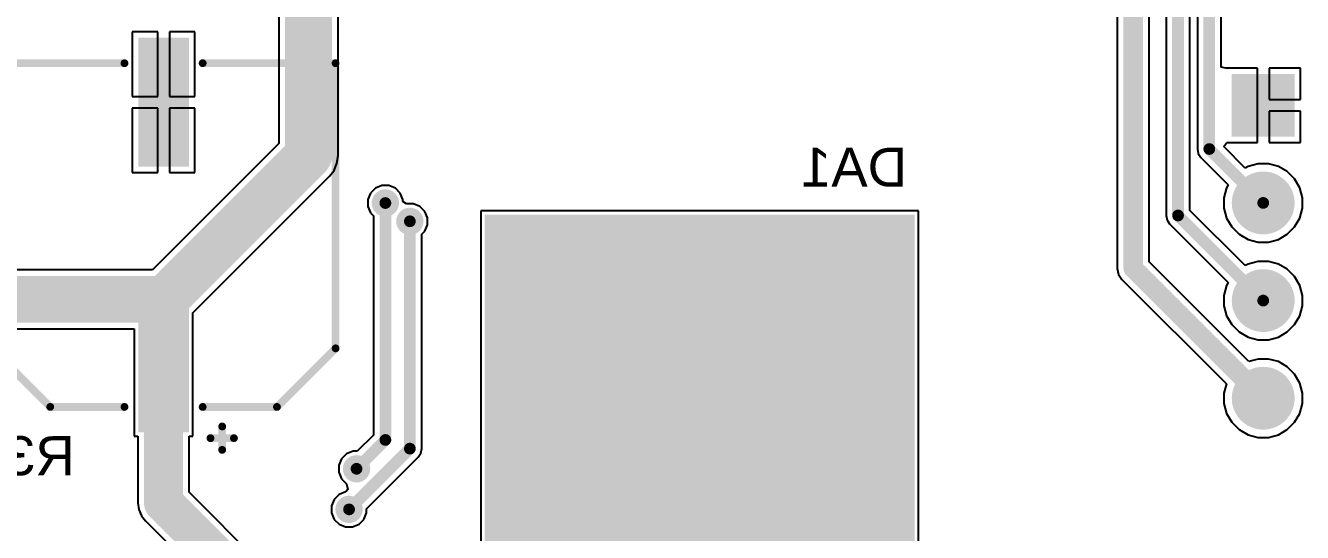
# Model space of a CAD drawing. Header units: millimetres. Extents: x 95 to 305, y 96 to 295.
# Drawn here: x 255.07 to 287.73, y 195.03 to 208.01 of the extents above; entities that cross this region are included whole.
import ezdxf

# ---------------------------------------------------------------- set-up
doc = ezdxf.new("R2010")
doc.units = ezdxf.units.MM
for name, color, linetype in [('BottomLayer', 5, 'Continuous'), ('BottomOverlay', 54, 'Continuous'), ('BottomPaste', 16, 'Continuous'), ('BottomSolder', 6, 'Continuous'), ('MultiLayer', 9, 'Continuous'), ('PadHoleLayer', 156, 'Continuous'), ('ViaHoleLayer', 16, 'Continuous')]:
    doc.layers.add(name, color=color, linetype=linetype)
doc.styles.add('Arial', font='', dxfattribs={"height": 0.2})
doc.styles.get('Arial').set_extended_font_data('Arial')

# ---------------------------------------------------------------- blocks, each defined once
blk = doc.blocks.new('JST_XH_4_45')
at = {"layer": 'BottomLayer'}
blk.add_hatch(color=5, dxfattribs=at).paths.add_polyline_path([(-4.504, 0.229), (-2.996, 0.229), (-2.996, -1.279), (-4.504, -1.279)])
h = blk.add_hatch(color=5, dxfattribs=at)
edge = h.paths.add_edge_path()
edge.add_arc((-1.25, -0.525), 0.754, 0, 360)
h = blk.add_hatch(color=5, dxfattribs=at)
edge = h.paths.add_edge_path()
edge.add_arc((1.25, -0.525), 0.754, 0, 360)
h = blk.add_hatch(color=5, dxfattribs=at)
edge = h.paths.add_edge_path()
edge.add_arc((3.75, -0.525), 0.754, 0, 360)
at = {"layer": 'BottomSolder'}
blk.add_hatch(color=6, dxfattribs=at).paths.add_polyline_path([(-4.554, 0.279), (-2.946, 0.279), (-2.946, -1.329), (-4.554, -1.329)])
h = blk.add_hatch(color=6, dxfattribs=at)
edge = h.paths.add_edge_path()
edge.add_arc((-1.25, -0.525), 0.804, 0, 360)
h = blk.add_hatch(color=6, dxfattribs=at)
edge = h.paths.add_edge_path()
edge.add_arc((1.25, -0.525), 0.804, 0, 360)
h = blk.add_hatch(color=6, dxfattribs=at)
edge = h.paths.add_edge_path()
edge.add_arc((3.75, -0.525), 0.804, 0, 360)
at = {"layer": 'MultiLayer'}
h = blk.add_hatch(color=9, dxfattribs=at)
edge = h.paths.add_edge_path()
edge.add_arc((-1.25, -0.525), 0.754, 0, 360)
h = blk.add_hatch(color=9, dxfattribs=at)
edge = h.paths.add_edge_path()
edge.add_arc((1.25, -0.525), 0.754, 0, 360)
h = blk.add_hatch(color=9, dxfattribs=at)
edge = h.paths.add_edge_path()
edge.add_arc((3.75, -0.525), 0.754, 0, 360)
at = {"layer": 'PadHoleLayer'}
h = blk.add_hatch(color=156, dxfattribs=at)
edge = h.paths.add_edge_path()
edge.add_arc((-3.75, -0.525), 0.5, 0, 360)
h = blk.add_hatch(color=156, dxfattribs=at)
edge = h.paths.add_edge_path()
edge.add_arc((-1.25, -0.525), 0.5, 0, 360)
h = blk.add_hatch(color=156, dxfattribs=at)
edge = h.paths.add_edge_path()
edge.add_arc((1.25, -0.525), 0.5, 0, 360)
h = blk.add_hatch(color=156, dxfattribs=at)
edge = h.paths.add_edge_path()
edge.add_arc((3.75, -0.525), 0.5, 0, 360)
blk = doc.blocks.new('TO263_5L_B_154')
at = {"layer": 'BottomLayer'}
for points in [[(-3.724, 7.514), (-2.674, 7.514), (-2.674, 5.014), (-3.724, 5.014)], [(-2.024, 7.514), (-0.974, 7.514), (-0.974, 5.014), (-2.024, 5.014)], [(-0.324, 7.514), (0.726, 7.514), (0.726, 5.014), (-0.324, 5.014)], [(1.376, 7.514), (2.426, 7.514), (2.426, 5.014), (1.376, 5.014)], [(3.076, 7.514), (4.126, 7.514), (4.126, 5.014), (3.076, 5.014)], [(-5.249, 0.914), (5.651, 0.914), (5.651, -8.186), (-5.249, -8.186)]]:
    blk.add_hatch(color=5, dxfattribs=at).paths.add_polyline_path(points)
at = {"layer": 'BottomPaste'}
for points in [[(-3.724, 7.514), (-2.674, 7.514), (-2.674, 5.014), (-3.724, 5.014)], [(-2.024, 7.514), (-0.974, 7.514), (-0.974, 5.014), (-2.024, 5.014)], [(-0.324, 7.514), (0.726, 7.514), (0.726, 5.014), (-0.324, 5.014)], [(1.376, 7.514), (2.426, 7.514), (2.426, 5.014), (1.376, 5.014)], [(3.076, 7.514), (4.126, 7.514), (4.126, 5.014), (3.076, 5.014)], [(-5.249, 0.914), (5.651, 0.914), (5.651, -8.186), (-5.249, -8.186)]]:
    blk.add_hatch(color=16, dxfattribs=at).paths.add_polyline_path(points)
at = {"layer": 'BottomSolder'}
for points in [[(-3.774, 7.564), (-2.624, 7.564), (-2.624, 4.964), (-3.774, 4.964)], [(-2.074, 7.564), (-0.924, 7.564), (-0.924, 4.964), (-2.074, 4.964)], [(-0.374, 7.564), (0.776, 7.564), (0.776, 4.964), (-0.374, 4.964)], [(1.326, 7.564), (2.476, 7.564), (2.476, 4.964), (1.326, 4.964)], [(3.026, 7.564), (4.176, 7.564), (4.176, 4.964), (3.026, 4.964)], [(-5.299, 0.964), (5.701, 0.964), (5.701, -8.236), (-5.299, -8.236)]]:
    blk.add_hatch(color=6, dxfattribs=at).paths.add_polyline_path(points)
blk = doc.blocks.new('D8C3_2H12_B_183')
at = {"layer": 'BottomLayer'}
for points in [[(-1.8, 0.6), (-1.8, -0.6), (-5, -0.6), (-5, 0.6)], [(5, 0.6), (5, -0.6), (1.8, -0.6), (1.8, 0.6)]]:
    blk.add_hatch(color=5, dxfattribs=at).paths.add_polyline_path(points)
at = {"layer": 'BottomPaste'}
for points in [[(-1.8, 0.6), (-1.8, -0.6), (-5, -0.6), (-5, 0.6)], [(5, 0.6), (5, -0.6), (1.8, -0.6), (1.8, 0.6)]]:
    blk.add_hatch(color=16, dxfattribs=at).paths.add_polyline_path(points)
at = {"layer": 'BottomSolder'}
for points in [[(-1.75, 0.65), (-1.75, -0.65), (-5.05, -0.65), (-5.05, 0.65)], [(5.05, 0.65), (5.05, -0.65), (1.75, -0.65), (1.75, 0.65)]]:
    blk.add_hatch(color=6, dxfattribs=at).paths.add_polyline_path(points)
at = {"layer": 'BottomOverlay', "const_width": 0.2}
for points in [[(-2.9, 4.4), (-4.4, 2.9)], [(-2.9, 4.4), (4.4, 4.4)], [(4.4, 4.4), (4.4, 1)], [(-4.4, 2.9), (-4.4, 1)], [(-4.4, -1), (-4.4, -2.9)], [(4.4, -1), (4.4, -4.4)], [(-5.2, -1.2), (-5.2, -1.8)], [(-5.5, -1.5), (-4.9, -1.5)], [(-4.4, -2.9), (-2.9, -4.4)], [(-2.9, -4.4), (4.4, -4.4)]]:
    blk.add_lwpolyline(points, dxfattribs=at)
at = {"layer": 'BottomOverlay', "const_width": 0.1}
for points in [[(-2.95, 4.4, 1), (-2.85, 4.4, 1)], [(-2.95, 4.4, 1), (-2.85, 4.4, 1)], [(4.35, 4.4, 1), (4.45, 4.4, 1)], [(4.35, 4.4, 1), (4.45, 4.4, 1)], [(-4.45, 2.9, 1), (-4.35, 2.9, 1)], [(-4.45, 2.9, 1), (-4.35, 2.9, 1)], [(-4.45, 1, 1), (-4.35, 1, 1)], [(4.35, 1, 1), (4.45, 1, 1)], [(-4.45, -1, 1), (-4.35, -1, 1)], [(4.35, -1, 1), (4.45, -1, 1)], [(-5.25, -1.2, 1), (-5.15, -1.2, 1)], [(-5.55, -1.5, 1), (-5.45, -1.5, 1)], [(-4.95, -1.5, 1), (-4.85, -1.5, 1)], [(-5.25, -1.8, 1), (-5.15, -1.8, 1)], [(-4.45, -2.9, 1), (-4.35, -2.9, 1)], [(-4.45, -2.9, 1), (-4.35, -2.9, 1)], [(-2.95, -4.4, 1), (-2.85, -4.4, 1)], [(-2.95, -4.4, 1), (-2.85, -4.4, 1)], [(4.35, -4.4, 1), (4.45, -4.4, 1)], [(4.35, -4.4, 1), (4.45, -4.4, 1)]]:
    blk.add_lwpolyline(points, format="xyb", close=True, dxfattribs=at)

msp = doc.modelspace()

# ---------------------------------------------------------------- hatches: boundary and pattern name
at = {"layer": 'BottomLayer'}
h = msp.add_hatch(color=5, dxfattribs=at)
edge = h.paths.add_edge_path()
edge.add_arc((264.274, 203.469), 0.3, 0, 360)
h = msp.add_hatch(color=5, dxfattribs=at)
edge = h.paths.add_edge_path()
edge.add_arc((264.9, 203), 0.3, 0, 360)
h = msp.add_hatch(color=5, dxfattribs=at)
edge = h.paths.add_edge_path()
edge.add_arc((263.536, 196.664), 0.3, 0, 360)
h = msp.add_hatch(color=5, dxfattribs=at)
edge = h.paths.add_edge_path()
edge.add_arc((263.345, 195.625), 0.3, 0, 360)
at = {"layer": 'BottomSolder'}
h = msp.add_hatch(color=6, dxfattribs=at)
edge = h.paths.add_edge_path()
edge.add_arc((264.274, 203.469), 0.35, 0, 360)
h = msp.add_hatch(color=6, dxfattribs=at)
edge = h.paths.add_edge_path()
edge.add_arc((264.9, 203), 0.35, 0, 360)
h = msp.add_hatch(color=6, dxfattribs=at)
edge = h.paths.add_edge_path()
edge.add_arc((263.536, 196.664), 0.35, 0, 360)
h = msp.add_hatch(color=6, dxfattribs=at)
edge = h.paths.add_edge_path()
edge.add_arc((263.345, 195.625), 0.35, 0, 360)
at = {"layer": 'ViaHoleLayer'}
h = msp.add_hatch(color=16, dxfattribs=at)
edge = h.paths.add_edge_path()
edge.add_arc((264.274, 203.469), 0.15, 0, 360)
h = msp.add_hatch(color=16, dxfattribs=at)
edge = h.paths.add_edge_path()
edge.add_arc((264.9, 203), 0.15, 0, 360)
h = msp.add_hatch(color=16, dxfattribs=at)
edge = h.paths.add_edge_path()
edge.add_arc((263.536, 196.664), 0.15, 0, 360)
h = msp.add_hatch(color=16, dxfattribs=at)
edge = h.paths.add_edge_path()
edge.add_arc((263.345, 195.625), 0.15, 0, 360)

# ---------------------------------------------------------------- linework, layer by layer
at = {"layer": 'BottomLayer'}
for p, q in [((283.813, 201.965), (283.813, 211.718)), ((282.998, 211.549), (282.998, 201.796)), ((284.245, 210.182), (284.245, 203.15)), ((284.857, 203.277), (284.857, 210.055)), ((285.045, 209.732), (285.045, 204.851)), ((285.656, 206.943), (285.656, 209.605)), ((261.549, 209.073), (261.549, 204.994)), ((263.062, 204.681), (263.062, 208.76)), ((258.45, 207.848), (257.8, 207.848)), ((257.8, 207.848), (257.8, 206.198)), ((258.45, 206.198), (258.45, 207.848)), ((259.4, 207.848), (258.75, 207.848)), ((258.75, 207.848), (258.75, 206.198)), ((259.4, 206.198), (259.4, 207.848)), ((285.776, 206.925), (285.656, 206.943)), ((285.783, 206.925), (285.776, 206.925)), ((286.58, 206.925), (285.783, 206.925)), ((286.58, 205.971), (286.58, 206.925)), ((287.684, 206.925), (286.88, 206.925)), ((286.88, 206.925), (286.88, 206.121)), ((287.684, 206.121), (287.684, 206.925)), ((257.8, 206.198), (258.45, 206.198)), ((258.75, 206.198), (259.4, 206.198)), ((286.88, 206.121), (287.684, 206.121)), ((258.45, 205.898), (257.8, 205.898)), ((257.8, 205.898), (257.8, 204.248)), ((258.45, 204.248), (258.45, 205.898)), ((259.4, 205.898), (258.75, 205.898)), ((258.75, 205.898), (258.75, 204.248)), ((259.4, 204.248), (259.4, 205.898)), ((286.58, 205.017), (286.58, 205.971)), ((287.684, 205.821), (286.88, 205.821)), ((286.88, 205.821), (286.88, 205.017)), ((287.684, 205.017), (287.684, 205.821)), ((261.549, 204.994), (258.316, 201.761)), ((285.045, 204.851), (285.045, 204.851)), ((285.045, 204.851), (285.068, 204.734)), ((285.721, 204.913), (285.796, 205.017)), ((286.269, 204.365), (285.721, 204.913)), ((285.796, 205.017), (286.58, 205.017)), ((286.88, 205.017), (287.684, 205.017)), ((263.036, 204.485), (263.062, 204.681)), ((263.062, 204.681), (263.062, 204.681)), ((285.068, 204.734), (285.134, 204.634)), ((285.134, 204.634), (285.837, 203.932)), ((257.8, 204.248), (258.45, 204.248)), ((258.75, 204.248), (259.4, 204.248)), ((262.84, 204.146), (262.96, 204.302)), ((262.96, 204.302), (263.036, 204.485)), ((286.343, 204.407), (286.269, 204.365)), ((286.598, 204.475), (286.343, 204.407)), ((286.862, 204.475), (286.598, 204.475)), ((287.118, 204.407), (286.862, 204.475)), ((287.347, 204.275), (287.118, 204.407)), ((287.534, 204.088), (287.347, 204.275)), ((259.35, 200.656), (262.84, 204.146)), ((262.84, 204.146), (262.84, 204.146)), ((264.019, 203.85), (263.893, 203.724)), ((264.185, 203.919), (264.019, 203.85)), ((264.364, 203.919), (264.185, 203.919)), ((264.529, 203.85), (264.364, 203.919)), ((264.656, 203.724), (264.529, 203.85)), ((285.795, 203.859), (285.726, 203.603)), ((285.837, 203.932), (285.795, 203.859)), ((287.666, 203.859), (287.534, 204.088)), ((287.734, 203.603), (287.666, 203.859)), ((263.893, 203.724), (263.824, 203.558)), ((263.824, 203.558), (263.824, 203.379)), ((264.724, 203.558), (264.656, 203.724)), ((264.724, 203.508), (264.724, 203.558)), ((264.81, 203.45), (264.724, 203.508)), ((285.726, 203.603), (285.726, 203.339)), ((287.734, 203.339), (287.734, 203.603)), ((263.824, 203.379), (263.893, 203.214)), ((263.893, 203.214), (263.969, 203.138)), ((264.99, 203.45), (264.81, 203.45)), ((265.155, 203.381), (264.99, 203.45)), ((265.281, 203.255), (265.155, 203.381)), ((265.35, 203.09), (265.281, 203.255)), ((277.914, 203.272), (266.714, 203.272)), ((266.714, 203.272), (266.714, 193.872)), ((277.914, 193.872), (277.914, 203.272)), ((286.269, 201.865), (284.857, 203.277)), ((285.726, 203.339), (285.795, 203.084)), ((287.666, 203.084), (287.734, 203.339)), ((263.969, 203.138), (263.969, 197.529)), ((265.281, 202.745), (265.35, 202.91)), ((265.35, 202.91), (265.35, 203.09)), ((284.245, 203.15), (284.245, 203.15)), ((284.245, 203.15), (284.269, 203.033)), ((284.269, 203.033), (284.335, 202.934)), ((284.335, 202.934), (285.837, 201.432)), ((285.795, 203.084), (285.927, 202.855)), ((285.927, 202.855), (286.114, 202.668)), ((287.347, 202.668), (287.534, 202.855)), ((287.534, 202.855), (287.666, 203.084)), ((265.206, 202.669), (265.281, 202.745)), ((265.206, 197.18), (265.206, 202.669)), ((286.114, 202.668), (286.343, 202.536)), ((286.343, 202.536), (286.598, 202.467)), ((286.862, 202.467), (287.118, 202.536)), ((287.118, 202.536), (287.347, 202.668)), ((286.598, 202.467), (286.862, 202.467)), ((286.365, 199.413), (283.813, 201.965)), ((286.343, 201.907), (286.269, 201.865)), ((286.598, 201.975), (286.343, 201.907)), ((286.862, 201.975), (286.598, 201.975)), ((287.118, 201.907), (286.862, 201.975)), ((287.347, 201.775), (287.118, 201.907)), ((258.316, 201.761), (252.853, 201.761)), ((282.998, 201.796), (282.998, 201.796)), ((282.998, 201.796), (283.029, 201.64)), ((283.029, 201.64), (283.117, 201.508)), ((287.534, 201.588), (287.347, 201.775)), ((287.666, 201.359), (287.534, 201.588)), ((283.117, 201.508), (285.788, 198.836)), ((285.795, 201.359), (285.726, 201.103)), ((285.837, 201.432), (285.795, 201.359)), ((287.734, 201.103), (287.666, 201.359)), ((285.726, 201.103), (285.726, 200.839)), ((287.734, 200.839), (287.734, 201.103)), ((259.35, 197.498), (259.35, 200.656)), ((285.726, 200.839), (285.795, 200.584)), ((285.795, 200.584), (285.927, 200.355)), ((287.534, 200.355), (287.666, 200.584)), ((287.666, 200.584), (287.734, 200.839)), ((252.853, 200.248), (257.85, 200.248)), ((257.85, 200.248), (257.85, 197.498)), ((285.927, 200.355), (286.114, 200.168)), ((287.347, 200.168), (287.534, 200.355)), ((286.114, 200.168), (286.343, 200.036)), ((286.343, 200.036), (286.598, 199.967)), ((286.598, 199.967), (286.862, 199.967)), ((286.862, 199.967), (287.118, 200.036)), ((287.118, 200.036), (287.347, 200.168)), ((286.598, 199.475), (286.365, 199.413)), ((286.862, 199.475), (286.598, 199.475)), ((287.118, 199.407), (286.862, 199.475)), ((287.347, 199.275), (287.118, 199.407)), ((287.534, 199.088), (287.347, 199.275)), ((287.666, 198.859), (287.534, 199.088)), ((285.788, 198.836), (285.726, 198.603)), ((287.734, 198.603), (287.666, 198.859)), ((285.726, 198.603), (285.726, 198.339)), ((285.726, 198.339), (285.795, 198.084)), ((287.666, 198.084), (287.734, 198.339)), ((287.734, 198.339), (287.734, 198.603)), ((285.795, 198.084), (285.927, 197.855)), ((287.534, 197.855), (287.666, 198.084)), ((285.927, 197.855), (286.114, 197.668)), ((286.114, 197.668), (286.343, 197.536)), ((287.118, 197.536), (287.347, 197.668)), ((287.347, 197.668), (287.534, 197.855)), ((257.85, 197.498), (257.944, 197.498)), ((257.944, 197.498), (257.944, 195.792)), ((259.256, 196.063), (259.256, 197.498)), ((259.256, 197.498), (259.35, 197.498)), ((263.969, 197.529), (263.553, 197.114)), ((286.343, 197.536), (286.598, 197.467)), ((286.598, 197.467), (286.862, 197.467)), ((286.862, 197.467), (287.118, 197.536)), ((263.281, 197.046), (263.154, 196.919)), ((263.446, 197.114), (263.281, 197.046)), ((263.553, 197.114), (263.446, 197.114)), ((265.116, 196.963), (265.183, 197.063)), ((265.183, 197.063), (265.206, 197.18)), ((263.154, 196.919), (263.086, 196.754)), ((263.086, 196.754), (263.086, 196.575)), ((263.795, 195.642), (265.116, 196.963)), ((265.116, 196.963), (265.116, 196.963)), ((263.086, 196.575), (263.154, 196.409)), ((263.154, 196.409), (263.281, 196.283)), ((263.616, 191.702), (259.256, 196.063)), ((263.09, 196.006), (262.964, 195.88)), ((263.256, 196.075), (263.09, 196.006)), ((263.264, 196.075), (263.256, 196.075)), ((263.313, 196.133), (263.264, 196.075)), ((263.281, 196.283), (263.313, 196.133)), ((257.944, 195.792), (257.967, 195.622)), ((262.964, 195.88), (262.895, 195.715)), ((262.895, 195.715), (262.895, 195.535)), ((257.967, 195.622), (258.032, 195.464)), ((258.032, 195.464), (258.136, 195.328)), ((262.895, 195.535), (262.964, 195.37)), ((262.964, 195.37), (263.09, 195.244)), ((263.6, 195.244), (263.727, 195.37)), ((263.727, 195.37), (263.795, 195.535)), ((263.795, 195.535), (263.795, 195.642)), ((258.136, 195.328), (262.476, 190.988)), ((263.09, 195.244), (263.256, 195.175)), ((263.256, 195.175), (263.435, 195.175)), ((263.435, 195.175), (263.6, 195.244))]:
    msp.add_line(p, q, dxfattribs=at)
for points, const_width in [([(283.405, 201.796), (283.405, 211.718)], 0.5), ([(284.551, 203.15), (284.551, 210.182)], 0.3), ([(285.351, 204.851), (285.351, 209.732)], 0.3), ([(262.305, 204.681), (262.305, 209.073)], 1.2), ([(258.629, 201.004), (262.305, 204.681)], 1.2), ([(285.351, 204.851), (286.73, 203.471)], 0.3), ([(264.274, 197.403), (264.274, 203.469)], 0.3), ([(284.551, 203.15), (286.73, 200.971)], 0.3), ([(264.9, 197.18), (264.9, 203)], 0.3), ([(283.405, 201.796), (286.73, 198.471)], 0.5), ([(252.853, 201.004), (258.629, 201.004)], 1.2), ([(258.6, 200.975), (258.629, 201.004)], 1), ([(258.6, 199.248), (258.6, 200.975)], 1), ([(258.6, 195.792), (258.6, 199.248)], 1), ([(272.314, 188.672), (272.314, 198.572)], 1), ([(263.345, 195.625), (264.9, 197.18)], 0.3), ([(263.536, 196.664), (264.274, 197.403)], 0.3), ([(258.6, 195.792), (263.153, 191.239)], 1)]:
    msp.add_lwpolyline(points, dxfattribs=dict(at, const_width=const_width))
for points, const_width in [([(262.005, 204.681, 1), (262.605, 204.681, 1)], 0.6), ([(262.005, 204.681, 1), (262.605, 204.681, 1)], 0.6), ([(285.276, 204.851, 1), (285.426, 204.851, 1)], 0.15), ([(285.276, 204.851, 1), (285.426, 204.851, 1)], 0.15), ([(264.199, 203.469, 1), (264.349, 203.469, 1)], 0.15), ([(286.655, 203.471, 1), (286.805, 203.471, 1)], 0.15), ([(284.476, 203.15, 1), (284.626, 203.15, 1)], 0.15), ([(284.476, 203.15, 1), (284.626, 203.15, 1)], 0.15), ([(264.825, 203, 1), (264.975, 203, 1)], 0.15), ([(283.28, 201.796, 1), (283.53, 201.796, 1)], 0.25), ([(283.28, 201.796, 1), (283.53, 201.796, 1)], 0.25), ([(258.329, 201.004, 1), (258.929, 201.004, 1)], 0.6), ([(258.329, 201.004, 1), (258.929, 201.004, 1)], 0.6), ([(258.35, 200.975, 1), (258.85, 200.975, 1)], 0.5), ([(258.35, 200.975, 1), (258.85, 200.975, 1)], 0.5), ([(258.379, 201.004, 1), (258.879, 201.004, 1)], 0.5), ([(286.655, 200.971, 1), (286.805, 200.971, 1)], 0.15), ([(258.35, 199.248, 1), (258.85, 199.248, 1)], 0.5), ([(258.35, 199.248, 1), (258.85, 199.248, 1)], 0.5), ([(272.064, 198.572, 1), (272.564, 198.572, 1)], 0.5), ([(286.605, 198.471, 1), (286.855, 198.471, 1)], 0.25), ([(264.199, 197.403, 1), (264.349, 197.403, 1)], 0.15), ([(264.199, 197.403, 1), (264.349, 197.403, 1)], 0.15), ([(264.825, 197.18, 1), (264.975, 197.18, 1)], 0.15), ([(264.825, 197.18, 1), (264.975, 197.18, 1)], 0.15), ([(263.461, 196.664, 1), (263.611, 196.664, 1)], 0.15), ([(258.35, 195.792, 1), (258.85, 195.792, 1)], 0.5), ([(258.35, 195.792, 1), (258.85, 195.792, 1)], 0.5), ([(263.27, 195.625, 1), (263.42, 195.625, 1)], 0.15)]:
    msp.add_lwpolyline(points, format="xyb", close=True, dxfattribs=dict(at, const_width=const_width))

# ---------------------------------------------------------------- block references
for name, p, rotation in [('D8C3_2H12_B_183', (258.6, 202.648), 90), ('JST_XH_4_45', (287.255, 202.221), 270), ('TO263_5L_B_154', (272.515, 194.935), 180)]:
    msp.add_blockref(name, p, dxfattribs=dict(rotation=rotation))

# ---------------------------------------------------------------- texts
at = {"layer": 'BottomOverlay', "style": 'Arial', "text_generation_flag": 2}
for s, p in [('DA1', (277.622, 203.886)), ('R39', (256.328, 196.5))]:
    msp.add_text(s, height=1, dxfattribs=at).set_placement(p)

doc.saveas('drawing.dxf')
